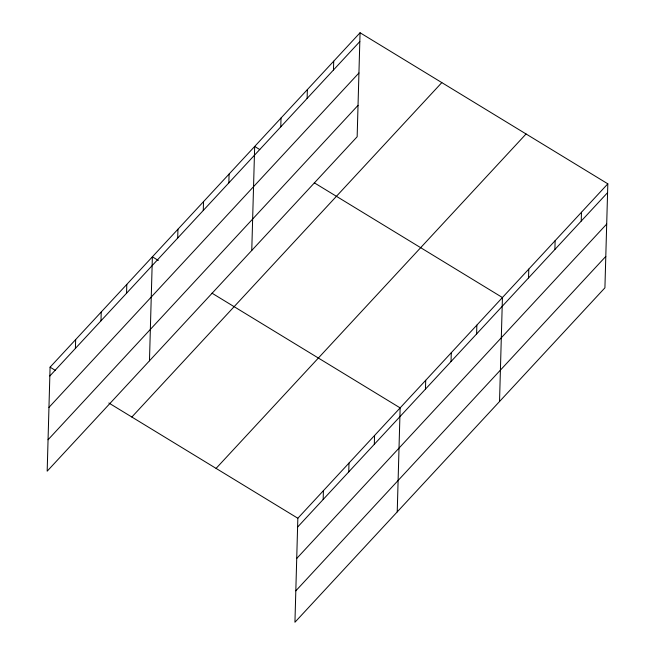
<?xml version="1.0" encoding="UTF-8"?>
<svg xmlns="http://www.w3.org/2000/svg" width="655" height="655" viewBox="0 0 655 655"><rect width="100%" height="100%" fill="white"/><g stroke="black" fill="none" stroke-linecap="round" stroke-linejoin="round"><path stroke-width="0.98" d="M360.062 32.75L50.083 367.177L47.176 471.174L357.155 136.748L360.062 32.75L607.824 183.826L604.917 287.823L294.938 622.25L297.845 518.252L607.824 183.826M75.407 348.403L75.653 339.585M100.985 320.811L101.23 311.993M126.554 293.219L126.8 284.401M149.471 360.815L152.378 256.817L158.338 260.453M177.701 238.043L177.947 229.225M203.279 210.452L203.525 201.634M228.849 182.86L229.094 174.042M251.766 250.456L254.672 146.45L259.781 149.569M280.774 126.849L281.02 118.031M307.121 98.422L307.367 89.604M333.469 69.995L333.714 61.177M323.169 499.478L323.414 490.66M348.747 471.887L348.992 463.069M374.316 444.295L374.562 435.477M397.233 511.891L400.139 407.893L211.991 293.17M425.463 389.119L425.709 380.301M451.033 361.527L451.287 352.709M476.611 333.935L476.856 325.117M499.528 401.531L502.434 297.534L314.285 182.81M528.536 277.925L528.782 269.107M554.883 249.498L555.129 240.68M581.231 221.071L581.476 212.253M49.837 375.995L359.816 41.568M48.953 407.402L358.94 72.975M48.052 439.767L358.039 105.34M131.843 417.03L441.822 82.604M216.085 468.391L526.063 133.972M297.599 527.07L607.578 192.644M296.715 558.478L606.702 224.051M295.814 590.843L605.793 256.416M50.083 367.177L55.192 370.288M108.845 403.005L297.845 518.252"/></g></svg>
